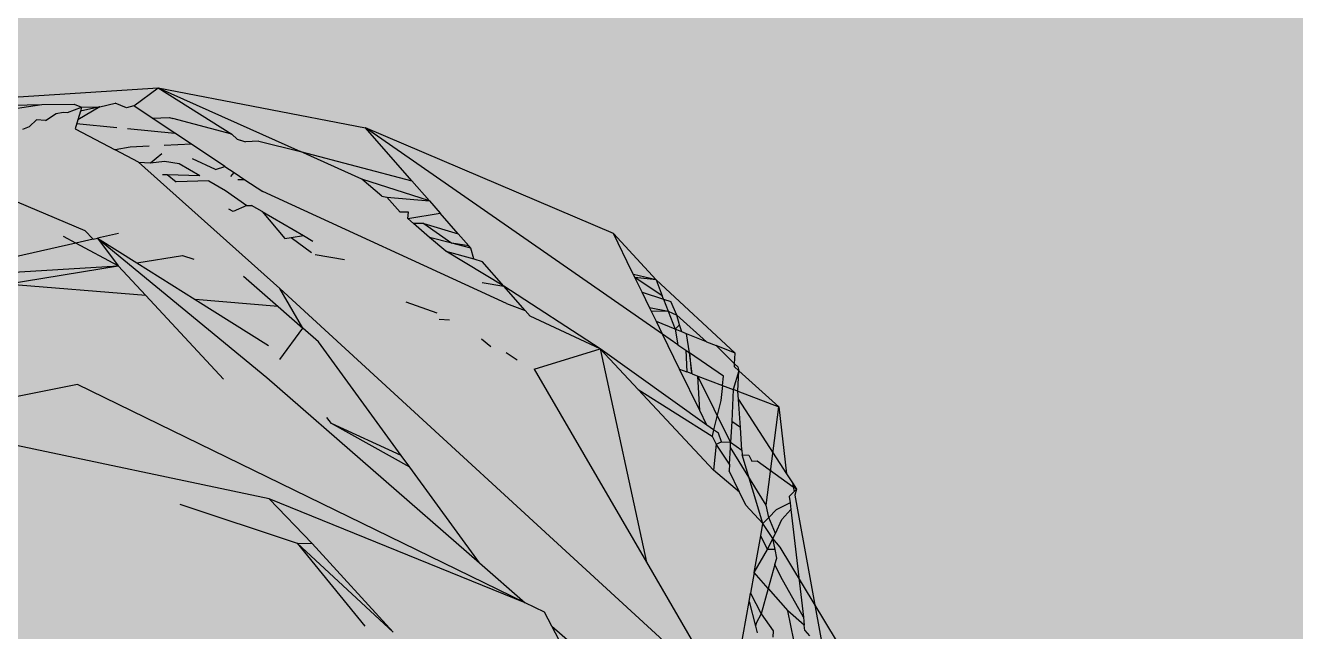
# Model space of a CAD drawing. Header units: millimetres. Extents: x 0 to 460473, y -68369 to 85219.
# Drawn here: x 228584.7 to 228595.25, y -29857.71 to -29852.67 of the extents above; entities that cross this region are included whole.
import ezdxf

# ---------------------------------------------------------------- set-up
doc = ezdxf.new("R2010")
doc.units = ezdxf.units.MM
doc.header["$LTSCALE"] = 50
doc.linetypes.add('HIDDEN2', pattern=[0.1875, 0.125, -0.0625])
doc.layers.add('fur', color=6, linetype='Continuous')
doc.layers.add('hid', color=8, linetype='HIDDEN2')

msp = doc.modelspace()

# ---------------------------------------------------------------- linework, layer by layer
at = {"layer": 'fur', "color": 40, "lineweight": 50, "true_color": 0xf8d731, "const_width": 20}
msp.add_lwpolyline([(227948.79534532, -29852.15140199), (229958.57693828, -29852.15140199), (229958.57693828, -31062.19639215), (227948.79534532, -31062.19639215)], close=True, dxfattribs=at)
at = {"layer": 'hid'}
for p, q in [((228583.13617627, -29853.36237983), (228585.80243752, -29853.18895446)), ((228585.59813525, -29853.33875648), (228585.80243752, -29853.18895446)), ((228585.80243752, -29853.18895446), (228587.524509, -29853.52043128)), ((228585.80243752, -29853.18895446), (228586.41355983, -29853.57317279)), ((228585.80243752, -29853.18895446), (228586.98302856, -29853.7186672)), ((228583.13617627, -29853.36237983), (228584.83529845, -29853.32856818)), ((228584.29520912, -29853.40653409), (228584.83529845, -29853.32856818)), ((228584.83529845, -29853.32856818), (228585.10376332, -29853.32322587)), ((228585.04767271, -29853.39315896), (228585.16520108, -29853.34906826)), ((228585.10376332, -29853.32322587), (228585.16520108, -29853.34906826)), ((228585.31758083, -29853.34543883), (228585.13330085, -29853.45607161)), ((228585.31758083, -29853.34543883), (228585.1552255, -29853.38252947)), ((228585.16520108, -29853.34906826), (228585.1552255, -29853.38252947)), ((228585.16520108, -29853.34906826), (228585.31758083, -29853.34543883)), ((228585.31758083, -29853.34543883), (228585.44449194, -29853.31644554)), ((228585.53762809, -29853.35402731), (228585.44449194, -29853.31644554)), ((228585.59813525, -29853.33875648), (228585.53762809, -29853.35402731)), ((228585.75068385, -29853.43999836), (228585.59813525, -29853.33875648)), ((228584.791771, -29853.45441971), (228584.73307054, -29853.51118178)), ((228584.86543898, -29853.46152383), (228584.791771, -29853.45441971)), ((228584.86543898, -29853.46152383), (228584.95458673, -29853.40235869)), ((228584.95458673, -29853.40235869), (228585.01243563, -29853.39216619)), ((228585.01243563, -29853.39216619), (228585.04767271, -29853.39315896)), ((228585.13330085, -29853.45607161), (228585.11154257, -29853.52905568)), ((228585.1552255, -29853.38252947), (228585.13330085, -29853.45607161)), ((228585.75068385, -29853.43999836), (228585.89646465, -29853.43460537)), ((228585.9391303, -29853.56506455), (228585.75068385, -29853.43999836)), ((228585.89646465, -29853.43460537), (228585.92445473, -29853.44359817)), ((228586.41355983, -29853.57317279), (228585.92445473, -29853.44359817)), ((228584.6764636, -29853.53241784), (228584.73307054, -29853.51118178)), ((228585.11154257, -29853.52905568), (228585.44551755, -29853.70402036)), ((228585.12423519, -29853.48648068), (228585.45798427, -29853.51866555)), ((228585.5476719, -29853.52731452), (228585.9391303, -29853.56506455)), ((228586.0789406, -29853.6578524), (228585.9391303, -29853.56506455)), ((228589.58319596, -29854.39843241), (228587.524509, -29853.52043128)), ((228589.99031572, -29855.23415559), (228587.524509, -29853.52043128)), ((228587.90915939, -29853.96078681), (228587.524509, -29853.52043128)), ((228585.7260942, -29853.67397063), (228585.56821583, -29853.6811826)), ((228586.0789406, -29853.6578524), (228585.85019424, -29853.66830167)), ((228586.35559654, -29853.84146055), (228586.0789406, -29853.6578524)), ((228586.41355983, -29853.57317279), (228586.45836881, -29853.61513697)), ((228586.45836881, -29853.61513697), (228586.52753852, -29853.63736019)), ((228586.45836881, -29853.61513697), (228586.50323306, -29853.6295512)), ((228586.63697728, -29853.63236096), (228586.52753852, -29853.63736019)), ((228586.63697728, -29853.63236096), (228586.98302856, -29853.7186672)), ((228585.56821583, -29853.6811826), (228585.44551755, -29853.70402036)), ((228585.63945144, -29853.80561954), (228585.44551755, -29853.70402036)), ((228585.7392428, -29853.8132675), (228585.83083038, -29853.73464)), ((228586.27670042, -29853.8670701), (228586.08599207, -29853.77819261)), ((228586.98302856, -29853.7186672), (228587.90915939, -29853.96078681)), ((228587.49351371, -29853.94771391), (228586.98302856, -29853.7186672)), ((228585.63945144, -29853.80561954), (228585.7392428, -29853.8132675)), ((228585.63945144, -29853.80561954), (228586.8116174, -29854.85571294)), ((228585.7392428, -29853.8132675), (228585.85481335, -29853.79927177)), ((228585.85481335, -29853.79927177), (228585.97603817, -29853.81875291)), ((228585.97603817, -29853.81875291), (228586.14638707, -29853.91742904)), ((228586.27670042, -29853.8670701), (228586.35559654, -29853.84146055)), ((228586.35559654, -29853.84146055), (228586.43172153, -29853.89198239)), ((228585.83848595, -29853.90989085), (228585.87642627, -29853.90796669)), ((228585.87642627, -29853.90796669), (228586.14638707, -29853.91742904)), ((228585.87642627, -29853.90796669), (228585.951648, -29853.96917482)), ((228586.22166302, -29853.96103331), (228585.951648, -29853.96917482)), ((228586.22166302, -29853.96103331), (228586.36077888, -29854.04161741)), ((228586.40414368, -29853.92646361), (228586.43172153, -29853.89198239)), ((228586.43172153, -29853.89198239), (228586.52211537, -29853.95197405)), ((228586.52211537, -29853.95197405), (228586.46272501, -29853.95376479)), ((228586.52211537, -29853.95197405), (228586.67122651, -29854.05093458)), ((228588.05431275, -29854.12696131), (228587.49351371, -29853.94771391)), ((228587.65818089, -29854.08907755), (228587.49351371, -29853.94771391)), ((228588.05431275, -29854.12696131), (228587.90915939, -29853.96078681)), ((228584.35013351, -29854.0174638), (228585.19319682, -29854.37368414)), ((228586.36077888, -29854.04161741), (228586.53899218, -29854.16501122)), ((228588.69579601, -29854.97985039), (228586.67122651, -29854.05093458)), ((228587.65818089, -29854.08907755), (228587.70154753, -29854.09604668)), ((228587.70154753, -29854.09604668), (228588.05431275, -29854.12696131)), ((228587.81197963, -29854.22111085), (228587.70154753, -29854.09604668)), ((228586.42367521, -29854.21646308), (228586.38870859, -29854.19814457)), ((228586.53899218, -29854.16501122), (228586.42367521, -29854.21646308)), ((228586.53899218, -29854.16501122), (228586.57601778, -29854.16629647)), ((228586.66401159, -29854.21726768), (228586.57601778, -29854.16629647)), ((228588.05431275, -29854.12696131), (228588.14443653, -29854.23013683)), ((228586.66401159, -29854.21726768), (228587.00787525, -29854.41645378)), ((228586.66401159, -29854.21726768), (228586.85367225, -29854.44173234)), ((228587.87951925, -29854.2229445), (228587.81197963, -29854.22111085)), ((228587.87411292, -29854.27445109), (228587.87951925, -29854.2229445)), ((228587.87411292, -29854.27445109), (228588.14443653, -29854.23013683)), ((228587.87411292, -29854.27445109), (228587.92330616, -29854.31668255)), ((228587.92330616, -29854.31668255), (228587.89609924, -29854.29332593)), ((228588.29423454, -29854.40162861), (228588.14443653, -29854.23013683)), ((228585.19319682, -29854.37368414), (228585.26128648, -29854.44670972)), ((228585.47332264, -29854.39996166), (228585.29706172, -29854.43882228)), ((228586.90511283, -29854.43329967), (228587.00787525, -29854.41645378)), ((228587.00787525, -29854.41645378), (228587.08693441, -29854.46224951)), ((228588.00903994, -29854.31529565), (228587.92330616, -29854.31668255)), ((228588.05631177, -29854.43086534), (228587.92330616, -29854.31668255)), ((228588.00903994, -29854.31529565), (228588.29423454, -29854.40162861)), ((228588.00903994, -29854.31529565), (228588.23937138, -29854.47952713)), ((228588.38155187, -29854.50159125), (228588.29423454, -29854.40162861)), ((228589.58319596, -29854.39843241), (228589.93847527, -29854.78446792)), ((228589.737002, -29854.71416082), (228589.58319596, -29854.39843241)), ((228585.1177961, -29854.47903166), (228583.84840131, -29854.76496928)), ((228585.1177961, -29854.47903166), (228585.01631045, -29854.42409269)), ((228585.26128648, -29854.44670972), (228585.1177961, -29854.47903166)), ((228585.46838653, -29854.66882279), (228585.1177961, -29854.47903166)), ((228585.26128648, -29854.44670972), (228585.29706172, -29854.43882228)), ((228585.29706172, -29854.43882228), (228586.70363382, -29855.59459879)), ((228585.29706172, -29854.43882228), (228585.46838653, -29854.66882279)), ((228585.29706172, -29854.43882228), (228585.62330936, -29854.64342623)), ((228586.85367225, -29854.44173234), (228586.90511283, -29854.43329967)), ((228586.90511283, -29854.43329967), (228587.07448297, -29854.55741189)), ((228588.23937138, -29854.47952713), (228588.05631177, -29854.43086534)), ((228588.19125781, -29854.54671395), (228588.05631177, -29854.43086534)), ((228588.39944841, -29854.52207957), (228588.23937138, -29854.47952713)), ((228588.38155187, -29854.50159125), (228588.23937138, -29854.47952713)), ((228588.39944841, -29854.52207957), (228588.38155187, -29854.50159125)), ((228588.42346147, -29854.61078749), (228588.39944841, -29854.52207957)), ((228585.62330936, -29854.64342623), (228586.00466922, -29854.58090975)), ((228586.00466922, -29854.58090975), (228586.09641665, -29854.61215399)), ((228587.10458665, -29854.57318278), (228587.34908549, -29854.61410287)), ((228588.19125781, -29854.54671395), (228588.42346147, -29854.61078749)), ((228588.67344031, -29854.83575102), (228588.19125781, -29854.54671395)), ((228588.42346147, -29854.61078749), (228588.49391658, -29854.63022864)), ((228583.84840131, -29854.76496928), (228585.46838653, -29854.66882279)), ((228584.53971261, -29854.82106068), (228585.46838653, -29854.66882279)), ((228585.46838653, -29854.66882279), (228585.69795978, -29854.91503817)), ((228585.62330936, -29854.64342623), (228586.10966903, -29854.94844331)), ((228588.67344031, -29854.83575102), (228588.49391658, -29854.63022864)), ((228589.76171451, -29854.76488991), (228589.737002, -29854.71416082)), ((228589.74906277, -29854.7389188), (228589.737002, -29854.71416082)), ((228585.69795978, -29854.91503817), (228584.53971261, -29854.82106068)), ((228586.51084376, -29854.7532856), (228586.79772048, -29855.00427021)), ((228588.49270786, -29854.80550308), (228588.67344031, -29854.83575102)), ((228588.85077998, -29855.03877306), (228588.67344031, -29854.83575102)), ((228589.47221283, -29855.35630294), (228588.67344031, -29854.83575102)), ((228589.93847527, -29854.78446792), (228589.74906277, -29854.7389188)), ((228589.76171451, -29854.76488991), (228589.74906277, -29854.7389188)), ((228589.93847527, -29854.78446792), (228589.76171451, -29854.76488991)), ((228589.98856758, -29854.91569431), (228589.76171451, -29854.76488991)), ((228589.82147297, -29854.88756029), (228589.76171451, -29854.76488991)), ((228589.93847527, -29854.78446792), (228590.59404225, -29855.39436278)), ((228589.93847527, -29854.78446792), (228589.98856758, -29854.91569431)), ((228585.69795978, -29854.91503817), (228586.34429691, -29855.60822933)), ((228586.8116174, -29854.85571294), (228590.50972174, -29858.25185053)), ((228587.00386244, -29855.18462106), (228586.8116174, -29854.85571294)), ((228589.82147297, -29854.88756029), (228589.99944371, -29854.94418643)), ((228589.88281247, -29855.01347616), (228589.82147297, -29854.88756029)), ((228589.99944371, -29854.94418643), (228589.98856758, -29854.91569431)), ((228589.99944371, -29854.94418643), (228590.06079, -29854.96370539)), ((228589.99944371, -29854.94418643), (228590.03749819, -29855.04387743)), ((228586.79772048, -29855.00427021), (228586.10966903, -29854.94844331)), ((228586.10966903, -29854.94844331), (228586.71696512, -29855.32930483)), ((228586.79772048, -29855.00427021), (228587.00386244, -29855.18462106)), ((228587.8573532, -29854.96754634), (228588.11547603, -29855.05804146)), ((228588.69579601, -29854.97985039), (228588.85077998, -29855.03877306)), ((228588.89190964, -29855.08585913), (228588.85077998, -29855.03877306)), ((228589.88281247, -29855.01347616), (228590.03749819, -29855.04387743)), ((228589.89590204, -29855.04034604), (228589.88281247, -29855.01347616)), ((228589.89590204, -29855.04034604), (228590.03749819, -29855.04387743)), ((228589.93974435, -29855.13034422), (228589.89590204, -29855.04034604)), ((228590.03749819, -29855.04387743), (228590.11011584, -29855.07619753)), ((228590.03749819, -29855.04387743), (228590.09431308, -29855.19271491)), ((228590.11011584, -29855.07619753), (228590.06079, -29854.96370539)), ((228588.22217371, -29855.11984704), (228588.1344861, -29855.11273227)), ((228589.47221283, -29855.35630294), (228588.89190964, -29855.08585913)), ((228590.09431308, -29855.19271491), (228589.93974435, -29855.13034422)), ((228589.99031572, -29855.23415559), (228589.93974435, -29855.13034422)), ((228590.13096259, -29855.15886488), (228590.11011584, -29855.07619753)), ((228590.11011584, -29855.07619753), (228590.35677039, -29855.29862019)), ((228586.81199011, -29855.44637687), (228587.00386244, -29855.18462106)), ((228587.13320997, -29855.29778548), (228587.00386244, -29855.18462106)), ((228590.11759504, -29855.32261413), (228589.99031572, -29855.23415559)), ((228590.1325223, -29855.526073), (228589.99031572, -29855.23415559)), ((228590.13096259, -29855.15886488), (228590.09431308, -29855.19271491)), ((228590.15141943, -29855.21575814), (228590.09431308, -29855.19271491)), ((228590.09431308, -29855.19271491), (228590.11759504, -29855.32261413)), ((228590.15141943, -29855.21575814), (228590.13096259, -29855.15886488)), ((228590.18977171, -29855.23123383), (228590.15141943, -29855.21575814)), ((228590.21390985, -29855.38955249), (228590.18977171, -29855.23123383)), ((228590.35677039, -29855.29862019), (228590.18977171, -29855.23123383)), ((228587.82094963, -29856.24317678), (228587.13320997, -29855.29778548)), ((228588.48662939, -29855.27303536), (228588.56345574, -29855.33746329)), ((228588.9232963, -29855.52597858), (228589.47221283, -29855.35630294)), ((228589.47221283, -29855.35630294), (228589.85706965, -29857.13043255)), ((228589.78705974, -29855.69412387), (228589.47221283, -29855.35630294)), ((228590.35891804, -29855.99081134), (228589.47221283, -29855.35630294)), ((228590.11759504, -29855.32261413), (228590.18387209, -29855.36867638)), ((228590.35677039, -29855.29862019), (228590.43607097, -29855.33061911)), ((228590.43607097, -29855.33061911), (228590.58961289, -29855.48073767)), ((228590.59404225, -29855.39436278), (228590.43607097, -29855.33061911)), ((228588.78317762, -29855.45257243), (228588.69125987, -29855.3915694)), ((228590.18387209, -29855.36867638), (228590.21390985, -29855.38955249)), ((228590.18387209, -29855.36867638), (228590.19296397, -29855.54905204)), ((228590.21390985, -29855.38955249), (228590.22745662, -29855.54150991)), ((228590.23667997, -29855.56567224), (228590.21390985, -29855.38955249)), ((228590.49572387, -29855.58541193), (228590.21390985, -29855.38955249)), ((228590.58961289, -29855.48073767), (228590.59404225, -29855.39436278)), ((228588.9232963, -29855.52597858), (228589.85706965, -29857.13043255)), ((228590.1325223, -29855.526073), (228590.19296397, -29855.54905204)), ((228590.29919696, -29855.86821771), (228590.1325223, -29855.526073)), ((228590.23667997, -29855.56567224), (228590.19296397, -29855.54905204)), ((228590.23667997, -29855.56567224), (228590.28365844, -29855.58353277)), ((228590.62358281, -29855.53922038), (228590.57859144, -29855.69566204)), ((228590.58824785, -29855.5073568), (228590.58961289, -29855.48073767)), ((228590.62358281, -29855.53922038), (228590.58824785, -29855.5073568)), ((228590.58961289, -29855.48073767), (228590.61714616, -29855.50765705)), ((228590.61615308, -29855.70994244), (228590.62358281, -29855.53922038)), ((228590.61714616, -29855.50765705), (228590.62358281, -29855.53922038)), ((228590.62358281, -29855.53922038), (228590.9563205, -29855.83926918)), ((228585.13187281, -29855.65421962), (228583.62443536, -29855.95138634)), ((228588.85104055, -29857.46764257), (228585.13187281, -29855.65421962)), ((228586.70363382, -29855.59459879), (228588.46980329, -29857.135114)), ((228590.55624103, -29856.13150705), (228590.28365844, -29855.58353277)), ((228590.29919696, -29855.86821771), (228590.28365844, -29855.58353277)), ((228590.28365844, -29855.58353277), (228590.4877015, -29855.661107)), ((228590.4877015, -29855.661107), (228590.474523, -29855.78545273)), ((228590.4877015, -29855.661107), (228590.49572387, -29855.58541193)), ((228590.4877015, -29855.661107), (228590.57859144, -29855.69566204)), ((228589.78705974, -29855.69412387), (228590.40304904, -29856.08140213)), ((228590.41302043, -29856.3657602), (228589.78705974, -29855.69412387)), ((228590.474523, -29855.78545273), (228590.4139423, -29856.03004487)), ((228590.57859144, -29855.69566204), (228590.56496046, -29855.96147352)), ((228590.61615308, -29855.70994244), (228590.57859144, -29855.69566204)), ((228590.62093309, -29855.7781658), (228590.61615308, -29855.70994244)), ((228590.61615308, -29855.70994244), (228590.9563205, -29855.83926918)), ((228590.6372927, -29856.01166036), (228590.62093309, -29855.7781658)), ((228590.62093309, -29855.7781658), (228591.02113371, -29856.39425632)), ((228590.35891804, -29855.99081134), (228590.29919696, -29855.86821771)), ((228590.85137368, -29856.65623503), (228590.9563205, -29855.83926918)), ((228590.9563205, -29855.83926918), (228591.02113371, -29856.39425632)), ((228586.72263093, -29856.60271581), (228583.62443536, -29855.95138634)), ((228587.2423669, -29855.97660676), (228587.20209519, -29855.92699148)), ((228587.89221676, -29856.34114311), (228587.2423669, -29855.97660676)), ((228587.82094963, -29856.24317678), (228587.2423669, -29855.97660676)), ((228590.4139423, -29856.03004487), (228590.35891804, -29855.99081134)), ((228590.56496046, -29855.96147352), (228590.55624103, -29856.13150705)), ((228590.6372927, -29856.01166036), (228590.56496046, -29855.96147352)), ((228590.4139423, -29856.03004487), (228590.40304904, -29856.08140213)), ((228590.40304904, -29856.08140213), (228590.43599074, -29856.14902386)), ((228590.45464364, -29856.05906584), (228590.4139423, -29856.03004487)), ((228590.48009134, -29856.12983935), (228590.45464364, -29856.05906584)), ((228590.65039325, -29856.19863969), (228590.6372927, -29856.01166036)), ((228590.43599074, -29856.14902386), (228590.41302043, -29856.3657602)), ((228590.43599074, -29856.14902386), (228590.48009134, -29856.12983935)), ((228590.54681109, -29856.31539604), (228590.43599074, -29856.14902386)), ((228590.48009134, -29856.12983935), (228590.55624103, -29856.13150705)), ((228590.54681109, -29856.31539604), (228590.55394545, -29856.17627212)), ((228590.55394545, -29856.17627212), (228590.55624103, -29856.13150705)), ((228590.85137368, -29856.65623503), (228590.55394545, -29856.17627212)), ((228590.55624103, -29856.13150705), (228590.65039325, -29856.19863969)), ((228590.65039325, -29856.19863969), (228590.65319817, -29856.23867324)), ((228587.89221676, -29856.34114311), (228587.82094963, -29856.24317678)), ((228590.54681109, -29856.31539604), (228590.54397549, -29856.37069172)), ((228590.65319817, -29856.23867324), (228590.70786983, -29856.23962178)), ((228590.82467385, -29856.8074515), (228590.65319817, -29856.23867324)), ((228590.70786983, -29856.23962178), (228590.73323688, -29856.28899432)), ((228590.73323688, -29856.28899432), (228590.77637556, -29856.2884679)), ((228590.77637556, -29856.2884679), (228591.07694964, -29856.50278394)), ((228588.46980329, -29857.135114), (228587.89221676, -29856.34114311)), ((228590.63072017, -29856.54875857), (228590.41302043, -29856.3657602)), ((228590.63072017, -29856.54875857), (228590.54397549, -29856.37069172)), ((228591.02113371, -29856.39425632), (228591.07124361, -29856.47139822)), ((228591.07124361, -29856.47139822), (228591.104298, -29856.52228393)), ((228591.07124361, -29856.47139822), (228591.07694964, -29856.50278394)), ((228591.07694964, -29856.50278394), (228591.08421781, -29856.5427622)), ((228591.104298, -29856.52228393), (228591.07694964, -29856.50278394)), ((228591.104298, -29856.52228393), (228591.08421781, -29856.5427622)), ((228591.104298, -29856.52228393), (228591.08976151, -29856.57325505)), ((228588.85104055, -29857.46764257), (228586.72263093, -29856.60271581)), ((228587.08093787, -29856.97443516), (228586.72263093, -29856.60271581)), ((228590.6823497, -29856.65474212), (228590.63072017, -29856.54875857)), ((228591.08421781, -29856.5427622), (228591.04334464, -29856.58444566)), ((228591.04334464, -29856.58444566), (228591.04941675, -29856.63644037)), ((228591.08976151, -29856.57325505), (228591.51576977, -29858.91649292)), ((228585.9804804, -29856.64872392), (228586.95692863, -29856.97225248)), ((228590.82467385, -29856.8074515), (228590.6823497, -29856.65474212)), ((228590.87230508, -29856.758876), (228590.85137368, -29856.65623503)), ((228590.9345546, -29856.69539242), (228590.87230508, -29856.758876)), ((228591.04941675, -29856.63644037), (228590.9345546, -29856.69539242)), ((228590.98286999, -29856.7748618), (228591.05590268, -29856.69197857)), ((228591.04941675, -29856.63644037), (228591.05590268, -29856.69197857)), ((228591.05590268, -29856.69197857), (228591.16038275, -29857.5866279)), ((228590.80655646, -29856.90971003), (228590.82467385, -29856.8074515)), ((228590.87230508, -29856.758876), (228590.82467385, -29856.8074515)), ((228590.9075251, -29856.9315839), (228590.82467385, -29856.8074515)), ((228590.92956473, -29856.89165983), (228590.87230508, -29856.758876)), ((228590.92956473, -29856.89165983), (228590.98286999, -29856.7748618)), ((228590.75234035, -29857.21571774), (228590.80655646, -29856.90971003)), ((228590.86266688, -29857.02489181), (228590.80655646, -29856.90971003)), ((228590.86266688, -29857.02489181), (228590.9075251, -29856.9315839)), ((228590.9075251, -29856.9315839), (228590.92956473, -29856.89165983)), ((228590.92621912, -29857.0232535), (228590.9075251, -29856.9315839)), ((228590.96689811, -29857.0040666), (228590.9075251, -29856.9315839)), ((228586.95692863, -29856.97225248), (228587.51761026, -29857.66093035)), ((228587.7531409, -29857.71207576), (228586.95692863, -29856.97225248)), ((228586.95692863, -29856.97225248), (228587.08093787, -29856.97443516)), ((228587.7531409, -29857.71207576), (228587.08093787, -29856.97443516)), ((228590.75234035, -29857.21571774), (228590.86266688, -29857.02489181)), ((228590.92621912, -29857.0232535), (228590.86266688, -29857.02489181)), ((228590.940898, -29857.0952341), (228590.92621912, -29857.0232535)), ((228591.8575168, -29858.47720977), (228590.96689811, -29857.0040666)), ((228588.46980329, -29857.135114), (228588.85104055, -29857.46764257)), ((228589.85706965, -29857.13043255), (228590.50972174, -29858.25185053)), ((228590.92302731, -29857.14879787), (228590.86858444, -29857.34879631)), ((228590.92302731, -29857.14879787), (228590.940898, -29857.0952341)), ((228590.97255387, -29857.25046452), (228590.92302731, -29857.14879787)), ((228590.75234035, -29857.21571774), (228590.72224131, -29857.3856034)), ((228590.86858444, -29857.34879631), (228590.75234035, -29857.21571774)), ((228591.16038275, -29857.5866279), (228590.97255387, -29857.25046452)), ((228590.86858444, -29857.34879631), (228590.80906031, -29857.55751335)), ((228590.86858444, -29857.34879631), (228591.03037934, -29857.53402237)), ((228589.01128292, -29857.54577489), (228588.85104055, -29857.46764257)), ((228590.6362042, -29857.87121588), (228590.70996572, -29857.45488951)), ((228590.70996572, -29857.45488951), (228590.72224131, -29857.3856034)), ((228590.70996572, -29857.45488951), (228590.76207355, -29857.66152201)), ((228590.72224131, -29857.3856034), (228590.80906031, -29857.55751335)), ((228589.07165159, -29857.66006729), (228589.01128292, -29857.54577489)), ((228590.80906031, -29857.55751335), (228590.76964207, -29857.63632703)), ((228590.80906031, -29857.55751335), (228590.90900547, -29857.70032224)), ((228591.16797189, -29857.65161274), (228591.03037934, -29857.53402237)), ((228591.08049434, -29857.77620559), (228591.03037934, -29857.53402237)), ((228589.07165159, -29857.66006729), (228590.08178681, -29858.5411428)), ((228589.29450231, -29858.08197728), (228589.07165159, -29857.66006729)), ((228590.76964207, -29857.63632703), (228590.76207355, -29857.66152201)), ((228590.76207355, -29857.66152201), (228590.77591426, -29857.71640705)), ((228591.16038275, -29857.5866279), (228591.16797189, -29857.65161274)), ((228591.17335449, -29857.69770321), (228591.16797189, -29857.65161274)), ((228590.90900547, -29857.70032224), (228590.90767195, -29857.75277386)), ((228591.17335449, -29857.69770321), (228591.21194829, -29857.74188618))]:
    msp.add_line(p, q, dxfattribs=at)

doc.saveas('drawing.dxf')
